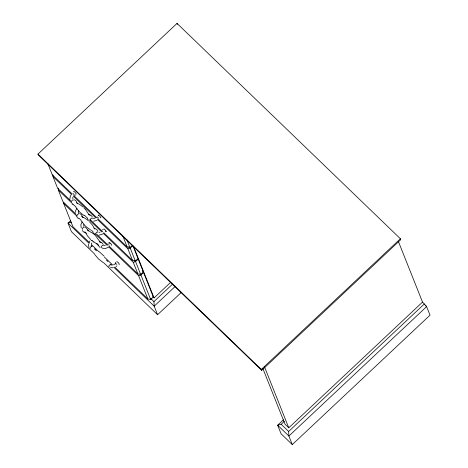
<?xml version="1.0" encoding="UTF-8"?>
<svg xmlns="http://www.w3.org/2000/svg" width="468" height="468" viewBox="0 0 468 468"><rect width="100%" height="100%" fill="white"/><g stroke="black" fill="none" stroke-linecap="round" stroke-linejoin="round"><path stroke-width="0.7" d="M88.505 244.097L88.914 247.309M72.873 197.198L72.832 198.801M83.754 224.546L83.866 226.53M92.284 218.433C92.307 216.742 89.049 220.071 90.646 220.124M97.818 232.339C97.841 230.648 94.583 233.971 96.18 234.029M103.165 245.782C103.118 243.904 99.655 248.034 101.784 247.35M110.834 265.046C110.857 263.355 107.599 266.678 109.196 266.737M78.577 210.659L78.255 211.864L78.519 213.086M91.424 243.81L91.822 242.939M102.632 229.899L102.972 229.332M107.979 243.348L108.219 242.91M115.789 262.308L115.175 263.923L113.431 264.876M71.241 194.594L70.153 196.671L69.925 199.228M76.939 208.266L75.687 210.577L75.412 212.332M82.122 221.943L80.841 224.833L81.251 228.045M89.429 241.704L89.95 240.973M115.175 263.923L115.754 263.484L116.86 264.397M37.972 154.089L177.033 23.4L400.386 238.75L400.748 239.663L261.694 370.352L38.341 155.002L37.972 154.089L261.325 369.433L261.694 370.352M70.686 220.603L68.03 223.101L71.434 231.654L94.548 253.943M97.83 218.691L127.179 246.987L129.993 247.554L132.111 245.565M103.703 232.643L132.526 260.43L135.34 260.998L137.99 258.511L132.883 245.677L130.233 248.169L127.904 248.818L97.514 219.515M109.056 246.086L137.879 273.874L140.692 274.447L143.343 271.955L138.236 259.12L135.585 261.612L133.257 262.261L103.387 233.462M114.841 267.123L147.859 298.958L150.673 299.526L153.323 297.034L143.582 272.563L140.938 275.055L138.61 275.71L108.734 246.911M152.662 296.589L154.066 297.94L170.557 282.444M181.531 292.237L157.593 314.73L154.188 306.177L153.949 301.614L172.569 284.117M175.471 286.176L154.188 306.177L113.736 267.169M261.325 369.433L400.386 238.75M283.514 419.72L277.664 425.225L281.069 433.777L292.289 444.6L430.028 315.157L426.623 306.604L422.522 302.106L398.549 241.862M292.289 444.6L288.885 436.041L277.664 425.225L281.163 424.265L284.357 421.27M262.864 368.532L285.024 424.201L288.762 427.81L422.522 302.106M425.219 305.247L426.623 306.604L288.885 436.041L288.645 431.484L424.394 303.907M116.941 265.888L115.982 266.614M102.966 233.906L99.064 235.158M108.319 247.35L105.265 248.537L102.053 248.11M96.905 220.34L93.53 221.253M75.483 195.074L74.868 195.267M93.881 241.757L93.571 241.851M71.528 222.148L68.03 223.101L89.043 243.366M78.788 213.648L77.238 214.835L76.974 215.906M82.701 229.326C81.379 229.209 83.544 226.664 84.386 227.226M94.881 218.263L93.044 218.281M99.941 232.268L99.017 232.274M105.294 245.712L103.931 245.63M112.928 267.801L110.454 267.649M90.148 215.064L91.564 215.812L92.295 216.971M101.029 242.412L102.451 243.161L103.247 244.53M79.578 213.566L81.362 214.56L82.836 217.158L85.088 218.234L88.575 220.873M91.962 246.384C91.061 246.349 89.411 247.941 90.148 248.643M90.113 215.081L88.622 214.192L85.562 209.524M100.994 242.43C97.917 240.447 96.373 234.959 92.225 232.924C88.856 231.362 87.58 229.536 85.346 227.103M94.735 234.064L93.735 233.526L92.828 232.198M100.088 247.508C97.894 245.051 96.607 243.301 93.255 241.734M74.272 199.701L75.986 200.836L77.302 203.258L79.554 204.335L83.041 206.973M73.312 204.838L72.119 204.136M111.641 245.349C112.308 244.969 108.88 241.4 109.056 242.635M90.64 229.999L85.398 226.143L81.046 220.568M97.209 216.877L98.537 218.029M78.419 218.591L77.197 217.491L76.822 216.409M102.931 262.373L98.415 258.851L94.682 254.475M75.933 194.138C77.472 194.694 73.306 190.125 73.593 191.587M100.509 217.831C102.246 218.41 97.081 213.203 98.391 215.613M106.043 231.736C107.581 232.298 103.41 227.723 103.703 229.185M119.053 264.443C120.598 265.005 116.427 260.43 116.719 261.893M84.164 215.631L79.864 212.238L75.992 207.628M99.011 251.544L104.112 256.136M91.558 240.336L92.395 241.055M108.699 244.659L109.196 245.133M105.353 231.133L105.721 231.473M128.665 246.654L130.233 248.169L135.34 260.998M72.154 193.933L52.24 174.734L47.777 163.525M73.728 195.448L96.782 217.679M52.866 174.734L52.966 176.565L71.311 194.249M73.406 196.273L95.94 218M76.489 202.755L77.512 203.744M88.317 214.163L89.347 215.151M134.538 260.6L135.585 261.612L140.692 274.447M70.691 200.807L57.587 188.177L52.966 176.565M90.605 220.007L102.656 231.631M58.219 188.177L58.319 190.014L72.47 203.656M73.517 204.662L76.138 207.189M84.521 215.274L87.668 218.304M89.236 219.82L101.813 231.947M142.301 270.954L143.343 271.955M81.502 216.163L83.047 217.649M93.852 228.068L94.881 229.057M139.891 274.049L140.938 275.055L150.673 299.526M76.038 214.256L62.94 201.62L58.319 190.014M97.005 234.462L108.009 245.074M63.601 202.234L63.671 203.457L76.77 216.087M78.864 218.111L80.964 220.13M91.441 230.233L93.015 231.754M95.109 233.772L107.166 245.39M87.37 230.098L88.399 231.093M99.204 241.511L100.228 242.5M84.784 231.812L86.334 233.304M96.695 243.296L98.766 245.29M150.801 298.578L153.949 301.614M281.163 424.265L288.645 431.484M89.692 242.874L72.92 226.705L63.671 203.457M91.26 244.39L98.596 251.462M104.364 257.02L112.747 265.104M91.143 245.39L92.196 246.402M94.823 248.935L95.876 249.947M106.382 260.079L107.956 261.6M110.583 264.133L111.636 265.145M94.518 248.871L96.578 250.848M103.481 262.554L157.593 314.73M83.854 207.722L85.381 209.319M89.388 221.627L92.483 225.12L94.255 228.208L96.741 229.402L97.894 231.087M90.751 239.587L87.651 236.088L85.86 233.005L83.362 231.795L82.327 230.525M73.084 193.454L74.254 194.904M88.2 219.627L87.463 218.714M91.845 240.283L92.5 241.067M109.57 243.348L109.927 243.769M177.033 23.4L177.395 24.318M264.519 366.894L288.762 427.81M133.532 246.344L154.066 297.94M126.863 239.698L129.993 247.554M122.715 235.778L127.179 246.987M127.904 248.818L132.526 260.43M133.257 262.261L137.879 273.874M138.61 275.71L147.859 298.958M73.523 200.052C72.879 199.21 71.306 201.029 71.352 201.895"/></g></svg>
